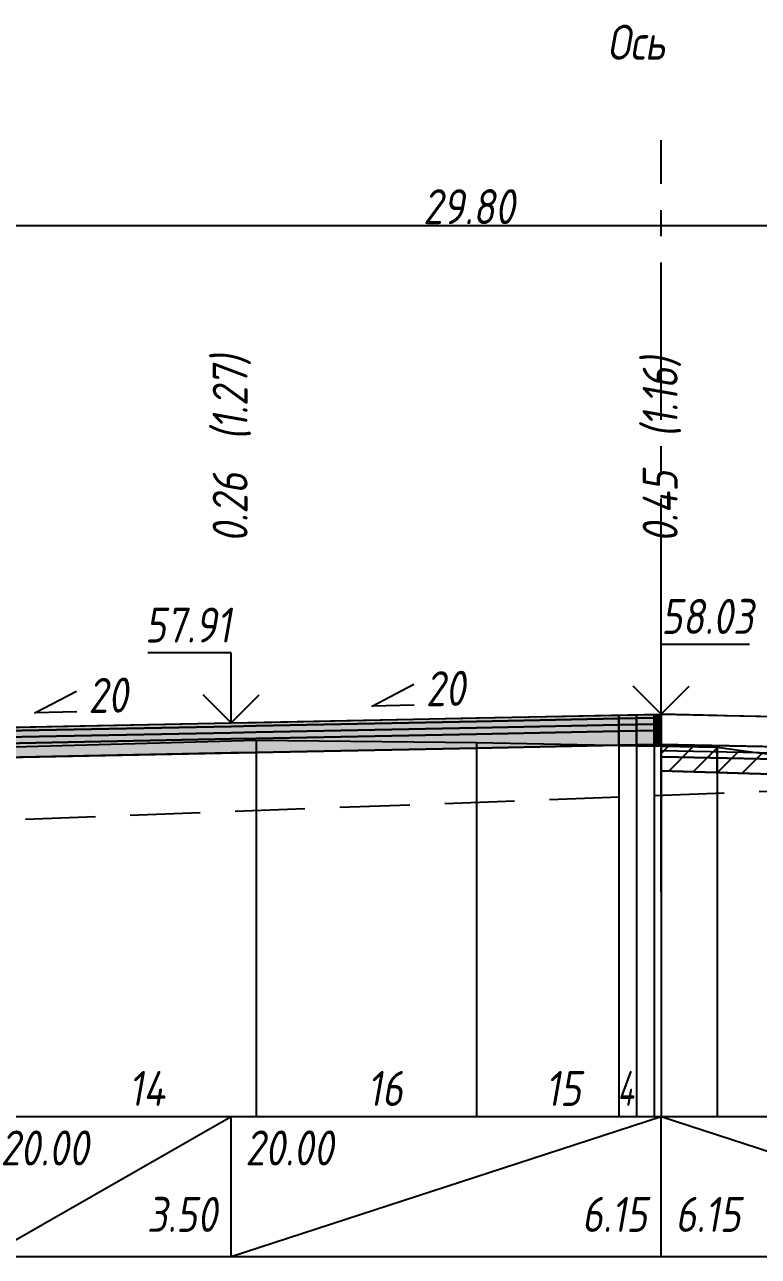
# Model space of a CAD drawing. Extents: x -717 to 1451, y -133302 to 233.
# Drawn here: x -240.1 to -187.7, y -75170.7 to -75082.7 of the extents above; entities that cross this region are included whole.
import ezdxf
from ezdxf.enums import TextEntityAlignment as Align

# ---------------------------------------------------------------- set-up
doc = ezdxf.new("R2010")
doc.units = 0
doc.linetypes.add('осевая2', pattern=[1.125, 0.75, -0.125, 0.125, -0.125])
doc.linetypes.add('штриховая', pattern=[0.75, 0.5, -0.25])
for name, color, linetype in [('Интерполированный поперечник', 2, 'Continuous'), ('Код_514', 1, 'Continuous'), ('Контур_0', 7, 'Continuous'), ('Контур_2521', 7, 'Continuous'), ('Контур_2660', 7, 'Continuous'), ('Контур_400', 7, 'Continuous'), ('Контур_508', 7, 'Continuous'), ('Контур_512', 7, 'Continuous'), ('Контур_513', 7, 'Continuous'), ('Красный поперечник', 1, 'Continuous'), ('Объём_2501', 7, 'Continuous'), ('Объём_2650', 7, 'Continuous'), ('Объём_2660', 7, 'Continuous'), ('Объём_2753', 7, 'Continuous'), ('Ось', 1, 'осевая2'), ('Откосы', 7, 'Continuous'), ('Отметки покрытия', 7, 'Continuous'), ('Рабочие отметки', 7, 'Continuous'), ('Рабочие отметки доп.', 7, 'Continuous'), ('Слои выравнивания', 7, 'Continuous'), ('Таблица', 7, 'Continuous'), ('Уклоны проезжей части', 7, 'Continuous'), ('Черный поперечник', 3, 'Continuous')]:
    doc.layers.add(name, color=color, linetype=linetype)
for name, color, linetype, true_color in [('Контур_2540', 2, 'Continuous', 0xffff00), ('Контур_2570', 7, 'Continuous', 0x80ff00), ('Контур_2725', 7, 'Continuous', 0x323232), ('Контур_2760', 7, 'Continuous', 0x323232), ('Контур_2761', 7, 'Continuous', 0x323232), ('Контур_2762', 7, 'Continuous', 0x323232), ('Контур_2763', 7, 'Continuous', 0x323232), ('Контур_2764', 7, 'Continuous', 0x323232), ('Контур_2765', 7, 'Continuous', 0x323232), ('Контур_402', 7, 'Continuous', 0xff6464), ('Объём_2500', 7, 'Continuous', 0xc0c0c0), ('Объём_2520', 7, 'Continuous', 0x80ffff), ('Объём_2540', 2, 'Continuous', 0xffff00), ('Объём_2600', 7, 'Continuous', 0x808000), ('Объём_2746', 2, 'Continuous', 0xffff00)]:
    doc.layers.add(name, color=color, linetype=linetype, true_color=true_color)
doc.styles.get("Standard").update_dxf_attribs({"font": 'txt', "height": 2.5})
doc.styles.add('М', font='romand.shx', dxfattribs={"width": 0.8, "oblique": 10, "height": 2.5})
doc.dimstyles.get("Standard").update_dxf_attribs({"dimtxt": 0.18, "dimasz": 0.18, "dimexe": 0.18, "dimexo": 0.0625, "dimgap": 0.09, "dimtad": 0, "dimtih": 1, "dimtoh": 1, "dimdec": 4, "dimzin": 0, "dimdsep": 46, "dimtxsty": 'Standard', "dimcen": 0.09, "dimadec": 0, "dimazin": 0, "dimtfac": 1, "dimtdec": 4, "dimtofl": 0, "dimtmove": 0, "dimatfit": 3, "dimfxl": 1, "dimtolj": 1, "dimtzin": 0, "dimarcsym": 0})

# ---------------------------------------------------------------- blocks, each defined once
blk = doc.blocks.new('_Oblique')
at = {"color": 0, "linetype": 'ByBlock', "lineweight": -2}
blk.add_line((-0.5, -0.5), (0.5, 0.5), dxfattribs=at)
blk = doc.blocks.new('*D3102')
at = {"color": 0, "lineweight": -2, "transparency": 16777216}
for p, q in [((-282.863, -75134.069), (-282.863, -75096.836)), ((-282.863, -75097.016), (-133.863, -75097.016)), ((-133.863, -75133.369), (-133.863, -75096.836))]:
    blk.add_line(p, q, dxfattribs=at)
at = {"layer": 'Defpoints', "color": 0, "transparency": 16777216}
for p in [(-133.863, -75097.016), (-133.863, -75133.431), (-282.863, -75134.131)]:
    blk.add_point(p, dxfattribs=at)
at = {"color": 0, "lineweight": -2, "transparency": 16777216, "rotation": 180}
blk.add_blockref('_Oblique', (-282.863, -75097.016), dxfattribs=at)
at = {"color": 0, "lineweight": -2, "transparency": 16777216}
blk.add_blockref('_Oblique', (-133.863, -75097.016), dxfattribs=at)
at = {"color": 0, "transparency": 16777216, "insert": (-208.363, -75095.676), "char_height": 2.5, "width": 0.93, "attachment_point": 5, "style": 'М'}
blk.add_mtext('\\A1;29.80', dxfattribs=at)

msp = doc.modelspace()

# ---------------------------------------------------------------- hatches: boundary and pattern name
at = {"layer": 'Объём_2600'}
h = msp.add_hatch(dxfattribs=at)
h.set_pattern_fill('ANSI31', color=6, scale=0.4)
h.set_pattern_definition([(45, (-398.8762, 14.3014), (-0.898025612, 0.898025612), [])])
h.paths.add_polyline_path([(-183.036, -75135.894), (-179.187, -75136.466), (-194.613, -75136.004), (-194.613, -75134.224), (-190.604, -75134.302), (-187.504, -75134.734), (-183.036, -75135.144)])
at = {"layer": 'Слои выравнивания'}
for color, points in [(2, [(-265.147, -75133.364), (-262.863, -75133.319), (-257.361, -75133.209), (-242.863, -75132.919), (-225.363, -75132.569), (-223.57, -75132.533), (-207.815, -75132.218), (-197.649, -75132.014), (-197.649, -75132.264), (-207.815, -75132.468), (-223.57, -75132.783), (-225.363, -75132.819), (-242.863, -75133.169), (-257.361, -75133.459), (-262.863, -75133.569), (-265.147, -75133.614)]), (3, [(-265.147, -75133.614), (-262.863, -75133.569), (-257.361, -75133.459), (-242.863, -75133.169), (-225.363, -75132.819), (-223.57, -75132.783), (-207.815, -75132.468), (-197.649, -75132.264), (-197.649, -75132.714), (-207.815, -75132.918), (-223.57, -75133.233), (-225.363, -75133.269), (-242.863, -75133.619), (-257.361, -75133.909), (-262.863, -75134.019), (-265.147, -75134.064)]), (4, [(-265.147, -75134.064), (-262.863, -75134.019), (-257.361, -75133.909), (-242.863, -75133.619), (-225.363, -75133.269), (-223.57, -75133.233), (-207.815, -75132.918), (-197.649, -75132.714), (-197.649, -75133.164), (-207.815, -75133.368), (-223.57, -75133.683), (-225.363, -75133.719), (-242.863, -75134.069), (-257.361, -75134.359), (-262.863, -75134.469), (-265.147, -75134.514)]), (2, [(-197.649, -75132.014), (-196.384, -75131.989), (-196.384, -75132.239), (-197.649, -75132.264)]), (3, [(-197.649, -75132.264), (-196.384, -75132.239), (-196.384, -75132.689), (-197.649, -75132.714)]), (4, [(-197.649, -75132.714), (-196.384, -75132.689), (-196.384, -75133.139), (-197.649, -75133.164)]), (2, [(-196.384, -75131.989), (-195.118, -75131.964), (-195.118, -75132.214), (-196.384, -75132.239)]), (3, [(-196.384, -75132.239), (-195.118, -75132.214), (-195.118, -75132.664), (-196.384, -75132.689)]), (4, [(-196.384, -75132.689), (-195.118, -75132.664), (-195.118, -75133.114), (-196.384, -75133.139)]), (2, [(-195.118, -75131.964), (-194.613, -75131.954), (-194.613, -75132.204), (-195.118, -75132.214)]), (3, [(-195.118, -75132.214), (-194.613, -75132.204), (-194.613, -75132.654), (-195.118, -75132.664)]), (4, [(-195.118, -75132.664), (-194.613, -75132.654), (-194.613, -75133.104), (-195.118, -75133.114)]), (5, [(-265.147, -75134.514), (-262.863, -75134.469), (-257.361, -75134.359), (-242.863, -75134.069), (-225.363, -75133.719), (-223.57, -75133.683), (-207.815, -75133.368), (-197.649, -75133.164), (-197.649, -75134.164), (-207.815, -75134.368), (-223.57, -75134.683), (-225.363, -75134.719), (-242.863, -75135.069), (-257.361, -75135.359), (-262.863, -75135.469), (-265.147, -75135.514)]), (5, [(-197.649, -75133.164), (-196.384, -75133.139), (-196.384, -75134.139), (-197.649, -75134.164)]), (5, [(-196.384, -75133.139), (-195.118, -75133.114), (-195.118, -75134.114), (-196.384, -75134.139)]), (5, [(-195.118, -75133.114), (-194.613, -75133.104), (-194.613, -75134.104), (-195.118, -75134.114)]), (7, [(-197.649, -75134.164), (-196.384, -75134.139), (-196.384, -75134.189), (-197.649, -75134.214)]), (7, [(-196.384, -75134.139), (-195.118, -75134.114), (-195.118, -75134.164), (-196.384, -75134.189)]), (6, [(-196.384, -75134.189), (-195.118, -75134.164), (-195.118, -75134.214), (-196.384, -75134.239)]), (7, [(-195.118, -75134.114), (-194.613, -75134.104), (-194.613, -75134.154), (-195.118, -75134.164)]), (6, [(-195.118, -75134.164), (-194.613, -75134.154), (-194.613, -75134.224), (-195.118, -75134.214)])]:
    msp.add_hatch(color=color, dxfattribs=at).paths.add_polyline_path(points)

# ---------------------------------------------------------------- linework, layer by layer
at = {"layer": 'Интерполированный поперечник', "linetype": 'штриховая', "ltscale": 10, "flags": 128}
msp.add_lwpolyline([(-292.537, -75141.4), (-173.893, -75136.973)], dxfattribs=at)
at = {"layer": 'Код_514'}
for p, q in [((-242.863, -75170.699), (-225.363, -75160.699)), ((-225.363, -75170.699), (-225.363, -75160.699)), ((-225.363, -75170.699), (-194.613, -75160.699)), ((-194.613, -75170.699), (-194.613, -75160.699)), ((-194.613, -75160.699), (-163.863, -75170.699))]:
    msp.add_line(p, q, dxfattribs=at)
at = {"layer": 'Контур_0', "color": 18, "true_color": 0x000000, "flags": 128}
for points in [[(-163.863, -75132.569), (-143.863, -75132.969), (-143.863, -75135.119), (-194.613, -75134.104), (-194.613, -75131.954), (-163.863, -75132.569), (-163.863, -75132.569)], [(-163.863, -75134.719), (-142.363, -75135.149), (-141.444, -75136.067), (-194.613, -75135.004), (-194.613, -75134.104), (-163.863, -75134.719), (-163.863, -75134.719)]]:
    msp.add_lwpolyline(points, dxfattribs=at)
at = {"layer": 'Контур_2521', "color": 18, "true_color": 0x000000, "flags": 128}
msp.add_lwpolyline([(-194.613, -75134.554), (-141.903, -75135.608)], dxfattribs=at)
at = {"layer": 'Контур_2540', "flags": 128}
msp.add_lwpolyline([(-194.613, -75136.004), (-194.613, -75135.004), (-129.455, -75136.307), (-126.861, -75138.036), (-194.613, -75136.004), (-194.613, -75136.004)], dxfattribs=at)
at = {"layer": 'Контур_2570', "flags": 128}
msp.add_lwpolyline([(-317.752, -75141.425), (-314.179, -75141.347), (-301.299, -75141.078), (-293.472, -75141.449), (-292.537, -75141.4), (-292.537, -75141.4), (-284.501, -75139.56), (-278.267, -75137.187), (-278.267, -75136.437), (-274.865, -75136.116), (-266.219, -75135.15), (-265.147, -75135.138), (-257.361, -75134.736), (-223.57, -75133.809), (-207.815, -75133.966), (-194.613, -75134.224), (-190.604, -75134.302), (-187.504, -75134.734)], dxfattribs=at)
at = {"layer": 'Контур_2660', "flags": 128}
msp.add_lwpolyline([(-194.613, -75136.004), (-126.861, -75138.036)], dxfattribs=at)
at = {"layer": 'Контур_2725', "flags": 128}
msp.add_lwpolyline([(-265.147, -75135.514), (-262.863, -75135.469), (-257.361, -75135.359), (-242.863, -75135.069), (-225.363, -75134.719), (-223.57, -75134.683), (-207.815, -75134.368), (-197.649, -75134.164), (-197.649, -75134.214), (-196.384, -75134.189), (-196.384, -75134.239), (-195.118, -75134.214), (-194.613, -75134.224)], dxfattribs=at)
at = {"layer": 'Контур_2760', "flags": 128}
msp.add_lwpolyline([(-265.147, -75133.364), (-262.863, -75133.319), (-257.361, -75133.209), (-242.863, -75132.919), (-225.363, -75132.569), (-223.57, -75132.533), (-207.815, -75132.218), (-197.649, -75132.014), (-196.384, -75131.989), (-195.118, -75131.964), (-194.613, -75131.954)], dxfattribs=at)
at = {"layer": 'Контур_2761', "flags": 128}
msp.add_lwpolyline([(-265.147, -75133.614), (-262.863, -75133.569), (-257.361, -75133.459), (-242.863, -75133.169), (-225.363, -75132.819), (-223.57, -75132.783), (-207.815, -75132.468), (-197.649, -75132.264), (-196.384, -75132.239), (-195.118, -75132.214), (-194.613, -75132.204)], dxfattribs=at)
at = {"layer": 'Контур_2762', "flags": 128}
msp.add_lwpolyline([(-265.147, -75134.064), (-262.863, -75134.019), (-257.361, -75133.909), (-242.863, -75133.619), (-225.363, -75133.269), (-223.57, -75133.233), (-207.815, -75132.918), (-197.649, -75132.714), (-196.384, -75132.689), (-195.118, -75132.664), (-194.613, -75132.654)], dxfattribs=at)
at = {"layer": 'Контур_2763', "flags": 128}
msp.add_lwpolyline([(-265.147, -75134.514), (-262.863, -75134.469), (-257.361, -75134.359), (-242.863, -75134.069), (-225.363, -75133.719), (-223.57, -75133.683), (-207.815, -75133.368), (-197.649, -75133.164), (-196.384, -75133.139), (-195.118, -75133.114), (-194.613, -75133.104)], dxfattribs=at)
at = {"layer": 'Контур_2764', "flags": 128}
msp.add_lwpolyline([(-197.649, -75134.164), (-196.384, -75134.139), (-195.118, -75134.114), (-194.613, -75134.104)], dxfattribs=at)
at = {"layer": 'Контур_2765', "flags": 128}
msp.add_lwpolyline([(-196.384, -75134.189), (-195.118, -75134.164), (-194.613, -75134.154)], dxfattribs=at)
at = {"layer": 'Контур_400', "flags": 128}
for points in [[(-265.363, -75133.369), (-262.863, -75133.319), (-262.863, -75133.319), (-242.863, -75132.919), (-242.863, -75132.919), (-242.863, -75132.919), (-242.863, -75132.919), (-225.363, -75132.569), (-194.613, -75131.954)], [(-194.613, -75131.954), (-163.863, -75132.569), (-146.363, -75132.919), (-146.363, -75132.919), (-146.363, -75132.919), (-146.363, -75132.919), (-146.363, -75132.919), (-146.363, -75132.919), (-143.863, -75132.969)]]:
    msp.add_lwpolyline(points, dxfattribs=at)
at = {"layer": 'Контур_402', "flags": 128}
msp.add_lwpolyline([(-290.06, -75138.867), (-265.147, -75138.12), (-265.147, -75135.514), (-197.649, -75134.164), (-197.649, -75134.214), (-196.384, -75134.189), (-196.384, -75134.239), (-195.118, -75134.214), (-194.613, -75134.224), (-194.613, -75136.004), (-126.861, -75138.036)], dxfattribs=at)
at = {"layer": 'Контур_508', "flags": 128}
msp.add_lwpolyline([(-292.752, -75140.661), (-290.06, -75138.867), (-265.147, -75138.12), (-265.147, -75135.514), (-197.649, -75134.164), (-197.649, -75134.214), (-196.384, -75134.189), (-196.384, -75134.239), (-195.118, -75134.214), (-194.613, -75134.224), (-194.613, -75136.004), (-126.861, -75138.036), (-126.861, -75135.04), (-125.638, -75134.224)], dxfattribs=at)
at = {"layer": 'Контур_512', "flags": 128}
msp.add_lwpolyline([(-194.613, -75136.004), (-126.861, -75138.036), (-126.861, -75135.04), (-125.638, -75134.224)], dxfattribs=at)
at = {"layer": 'Контур_513', "flags": 128}
msp.add_lwpolyline([(-292.752, -75140.661), (-290.06, -75138.867), (-265.147, -75138.12), (-265.147, -75135.514), (-197.649, -75134.164), (-197.649, -75134.214), (-196.384, -75134.189), (-196.384, -75134.239), (-195.118, -75134.214), (-194.613, -75134.224), (-194.613, -75136.004), (-126.861, -75138.036), (-126.861, -75135.04), (-125.638, -75134.224)], dxfattribs=at)
at = {"layer": 'Красный поперечник'}
for p, q in [((-242.863, -75132.919), (-225.363, -75132.569)), ((-225.363, -75132.569), (-194.613, -75131.954)), ((-194.613, -75131.954), (-163.863, -75132.569)), ((-194.613, -75136.004), (-194.613, -75160.699))]:
    msp.add_line(p, q, dxfattribs=at)
at = {"layer": 'Объём_2500', "color": 18, "true_color": 0x000000, "flags": 128}
msp.add_lwpolyline([(-163.863, -75132.569), (-143.863, -75132.969), (-143.863, -75135.119), (-194.613, -75134.104), (-194.613, -75131.954), (-163.863, -75132.569), (-163.863, -75132.569)], dxfattribs=at)
at = {"layer": 'Объём_2501', "flags": 128}
for points in [[(-265.363, -75133.369), (-262.863, -75133.319), (-262.863, -75133.319), (-242.863, -75132.919), (-242.863, -75132.919), (-242.863, -75132.919), (-242.863, -75132.919), (-225.363, -75132.569), (-194.613, -75131.954)], [(-194.613, -75131.954), (-163.863, -75132.569), (-146.363, -75132.919), (-146.363, -75132.919), (-146.363, -75132.919), (-146.363, -75132.919), (-146.363, -75132.919), (-146.363, -75132.919), (-143.863, -75132.969)]]:
    msp.add_lwpolyline(points, dxfattribs=at)
at = {"layer": 'Объём_2520', "color": 250, "flags": 128}
msp.add_lwpolyline([(-163.863, -75134.719), (-142.363, -75135.149), (-141.444, -75136.067), (-194.613, -75135.004), (-194.613, -75134.104), (-163.863, -75134.719), (-163.863, -75134.719)], dxfattribs=at)
at = {"layer": 'Объём_2540', "flags": 128}
msp.add_lwpolyline([(-194.613, -75136.004), (-194.613, -75135.004), (-129.455, -75136.307), (-126.861, -75138.036), (-194.613, -75136.004), (-194.613, -75136.004)], dxfattribs=at)
at = {"layer": 'Объём_2650', "color": 6, "flags": 128}
msp.add_lwpolyline([(-183.036, -75135.894), (-179.187, -75136.466), (-194.613, -75136.004), (-194.613, -75134.224), (-190.604, -75134.302), (-187.504, -75134.734), (-183.036, -75135.144), (-183.036, -75135.894), (-183.036, -75135.894)], dxfattribs=at)
at = {"layer": 'Объём_2660', "flags": 128}
msp.add_lwpolyline([(-194.613, -75136.004), (-126.861, -75138.036)], dxfattribs=at)
at = {"layer": 'Объём_2746', "flags": 128}
msp.add_lwpolyline([(-183.036, -75135.894), (-179.187, -75136.466), (-190.604, -75136.124), (-190.604, -75134.302), (-187.504, -75134.734), (-183.036, -75135.144), (-183.036, -75135.894), (-183.036, -75135.894)], dxfattribs=at)
at = {"layer": 'Объём_2753', "flags": 128}
msp.add_lwpolyline([(-190.604, -75132.034), (-194.613, -75131.954)], dxfattribs=at)
at = {"layer": 'Ось', "ltscale": 15}
msp.add_line((-194.613, -75144.669), (-194.613, -75090.924), dxfattribs=at)
at = {"layer": 'Отметки покрытия', "color": 1}
for p, q in [((-194.613, -75131.954), (-194.613, -75126.954)), ((-194.613, -75126.954), (-188.313, -75126.954)), ((-225.363, -75127.569), (-231.313, -75127.569)), ((-225.363, -75132.569), (-225.363, -75127.569)), ((-194.613, -75131.954), (-196.613, -75129.954)), ((-194.613, -75131.954), (-192.613, -75129.954)), ((-225.363, -75132.569), (-227.363, -75130.569)), ((-225.363, -75132.569), (-223.363, -75130.569))]:
    msp.add_line(p, q, dxfattribs=at)
at = {"layer": 'Слои выравнивания'}
for p, q in [((-197.649, -75132.014), (-197.649, -75160.699)), ((-197.649, -75132.014), (-197.649, -75160.699)), ((-196.384, -75131.989), (-196.384, -75160.699)), ((-196.384, -75131.989), (-196.384, -75160.699)), ((-195.118, -75131.964), (-195.118, -75160.699)), ((-194.613, -75131.954), (-194.613, -75160.699))]:
    msp.add_line(p, q, dxfattribs=at)
at = {"layer": 'Слои выравнивания', "color": 2, "flags": 128}
for points in [[(-265.147, -75133.364), (-262.863, -75133.319), (-257.361, -75133.209), (-242.863, -75132.919), (-225.363, -75132.569), (-223.57, -75132.533), (-207.815, -75132.218), (-197.649, -75132.014), (-197.649, -75132.264), (-207.815, -75132.468), (-223.57, -75132.783), (-225.363, -75132.819), (-242.863, -75133.169), (-257.361, -75133.459), (-262.863, -75133.569), (-265.147, -75133.614)], [(-197.649, -75132.014), (-196.384, -75131.989), (-196.384, -75132.239), (-197.649, -75132.264)], [(-197.649, -75132.014), (-197.649, -75132.264)], [(-196.384, -75131.989), (-195.118, -75131.964), (-195.118, -75132.214), (-196.384, -75132.239)], [(-196.384, -75131.989), (-196.384, -75132.239)], [(-195.118, -75131.964), (-194.613, -75131.954), (-194.613, -75132.204), (-195.118, -75132.214)]]:
    msp.add_lwpolyline(points, close=True, dxfattribs=at)
at = {"layer": 'Слои выравнивания', "color": 3, "flags": 128}
for points in [[(-265.147, -75133.614), (-262.863, -75133.569), (-257.361, -75133.459), (-242.863, -75133.169), (-225.363, -75132.819), (-223.57, -75132.783), (-207.815, -75132.468), (-197.649, -75132.264), (-197.649, -75132.714), (-207.815, -75132.918), (-223.57, -75133.233), (-225.363, -75133.269), (-242.863, -75133.619), (-257.361, -75133.909), (-262.863, -75134.019), (-265.147, -75134.064)], [(-197.649, -75132.264), (-196.384, -75132.239), (-196.384, -75132.689), (-197.649, -75132.714)], [(-197.649, -75132.264), (-197.649, -75132.714)], [(-196.384, -75132.239), (-195.118, -75132.214), (-195.118, -75132.664), (-196.384, -75132.689)], [(-196.384, -75132.239), (-196.384, -75132.689)], [(-195.118, -75132.214), (-194.613, -75132.204), (-194.613, -75132.654), (-195.118, -75132.664)]]:
    msp.add_lwpolyline(points, close=True, dxfattribs=at)
at = {"layer": 'Слои выравнивания', "color": 4, "flags": 128}
for points in [[(-265.147, -75134.064), (-262.863, -75134.019), (-257.361, -75133.909), (-242.863, -75133.619), (-225.363, -75133.269), (-223.57, -75133.233), (-207.815, -75132.918), (-197.649, -75132.714), (-197.649, -75133.164), (-207.815, -75133.368), (-223.57, -75133.683), (-225.363, -75133.719), (-242.863, -75134.069), (-257.361, -75134.359), (-262.863, -75134.469), (-265.147, -75134.514)], [(-197.649, -75132.714), (-196.384, -75132.689), (-196.384, -75133.139), (-197.649, -75133.164)], [(-197.649, -75132.714), (-197.649, -75133.164)], [(-196.384, -75132.689), (-195.118, -75132.664), (-195.118, -75133.114), (-196.384, -75133.139)], [(-196.384, -75132.689), (-196.384, -75133.139)], [(-195.118, -75132.664), (-194.613, -75132.654), (-194.613, -75133.104), (-195.118, -75133.114)]]:
    msp.add_lwpolyline(points, close=True, dxfattribs=at)
at = {"layer": 'Слои выравнивания', "color": 5, "flags": 128}
for points in [[(-265.147, -75134.514), (-262.863, -75134.469), (-257.361, -75134.359), (-242.863, -75134.069), (-225.363, -75133.719), (-223.57, -75133.683), (-207.815, -75133.368), (-197.649, -75133.164), (-197.649, -75134.164), (-207.815, -75134.368), (-223.57, -75134.683), (-225.363, -75134.719), (-242.863, -75135.069), (-257.361, -75135.359), (-262.863, -75135.469), (-265.147, -75135.514)], [(-197.649, -75133.164), (-196.384, -75133.139), (-196.384, -75134.139), (-197.649, -75134.164)], [(-197.649, -75133.164), (-197.649, -75134.164)], [(-196.384, -75133.139), (-195.118, -75133.114), (-195.118, -75134.114), (-196.384, -75134.139)], [(-196.384, -75133.139), (-196.384, -75134.139)], [(-195.118, -75133.114), (-194.613, -75133.104), (-194.613, -75134.104), (-195.118, -75134.114)]]:
    msp.add_lwpolyline(points, close=True, dxfattribs=at)
at = {"layer": 'Слои выравнивания', "color": 7, "flags": 128}
for points in [[(-197.649, -75134.164), (-196.384, -75134.139), (-196.384, -75134.189), (-197.649, -75134.214)], [(-196.384, -75134.139), (-195.118, -75134.114), (-195.118, -75134.164), (-196.384, -75134.189)], [(-196.384, -75134.139), (-196.384, -75134.189)], [(-195.118, -75134.114), (-194.613, -75134.104), (-194.613, -75134.154), (-195.118, -75134.164)]]:
    msp.add_lwpolyline(points, close=True, dxfattribs=at)
at = {"layer": 'Слои выравнивания', "color": 6, "flags": 128}
for points in [[(-196.384, -75134.189), (-195.118, -75134.164), (-195.118, -75134.214), (-196.384, -75134.239)], [(-195.118, -75134.164), (-194.613, -75134.154), (-194.613, -75134.224), (-195.118, -75134.214)]]:
    msp.add_lwpolyline(points, close=True, dxfattribs=at)
at = {"layer": 'Таблица'}
for p, q in [((-317.752, -75160.699), (-100.638, -75160.699)), ((-317.752, -75170.699), (-100.638, -75170.699))]:
    msp.add_line(p, q, dxfattribs=at)
at = {"layer": 'Уклоны проезжей части', "color": 1, "flags": 128}
for points in [[(-212.279, -75131.308), (-215.278, -75131.368), (-212.309, -75129.809)], [(-236.404, -75131.791), (-239.403, -75131.851), (-236.434, -75130.291)]]:
    msp.add_lwpolyline(points, dxfattribs=at)
at = {"layer": 'Черный поперечник', "color": 7}
for p, q in [((-223.57, -75133.809), (-223.57, -75160.699)), ((-207.815, -75133.966), (-207.815, -75160.699)), ((-194.613, -75134.224), (-194.613, -75160.699)), ((-190.604, -75134.302), (-190.604, -75160.699))]:
    msp.add_line(p, q, dxfattribs=at)
at = {"layer": 'Черный поперечник', "flags": 128}
msp.add_lwpolyline([(-317.752, -75140.675), (-314.179, -75140.597), (-301.299, -75140.328), (-293.472, -75140.699), (-292.537, -75140.65), (-284.501, -75138.81), (-278.267, -75136.437), (-274.865, -75136.116), (-266.219, -75135.15), (-265.147, -75135.138), (-257.361, -75134.736), (-223.57, -75133.809), (-207.815, -75133.966), (-194.613, -75134.224), (-190.604, -75134.302), (-187.504, -75134.734)], dxfattribs=at)

# ---------------------------------------------------------------- texts
at = {"layer": 'Код_514', "style": 'М', "oblique": 10, "width": 0.8}
for p in [(-241.863, -75161.699), (-224.363, -75161.699)]:
    msp.add_text('20.00', height=2.5, dxfattribs=at).set_placement(p, align=Align.TOP_LEFT)
for s, p in [('3.50', (-226.363, -75169.699)), ('6.15', (-195.613, -75169.699))]:
    msp.add_text(s, height=2.5, dxfattribs=at).set_placement(p, align=Align.BOTTOM_RIGHT)
msp.add_text('6.15', height=2.5, dxfattribs=at).set_placement((-193.613, -75169.699), align=Align.BOTTOM_LEFT)
at = {"layer": 'Ось', "ltscale": 15, "style": 'М', "oblique": 10, "width": 0.8}
msp.add_text('Ось ', height=2.5, dxfattribs=at).set_placement((-195.737, -75085.924), align=Align.BOTTOM_CENTER)
at = {"layer": 'Откосы', "color": 1, "style": 'М', "oblique": 10, "width": 0.8}
for p in [(-210.008, -75132.118), (-234.133, -75132.6)]:
    msp.add_text('20', height=2.5, rotation=1.14576, dxfattribs=at).set_placement(p, align=Align.BOTTOM_CENTER)
at = {"layer": 'Отметки покрытия', "color": 1, "style": 'М', "oblique": 10, "width": 0.8}
msp.add_text('58.03', height=2.5, dxfattribs=at).set_placement((-194.613, -75126.961), align=Align.BOTTOM_LEFT)
msp.add_text('57.91', height=2.5, dxfattribs=at).set_placement((-225.363, -75127.576), align=Align.BOTTOM_RIGHT)
at = {"layer": 'Рабочие отметки', "color": 1, "style": 'М', "oblique": 10, "width": 0.8}
for s, p in [('0.26', (-225.441, -75119.669)), ('0.45', (-194.691, -75119.669))]:
    msp.add_text(s, height=2.5, rotation=90, dxfattribs=at).set_placement(p, align=Align.MIDDLE_LEFT)
at = {"layer": 'Рабочие отметки доп.', "color": 1, "style": 'М', "oblique": 10, "width": 0.8}
for s, p in [('(1.27)', (-225.441, -75112.369)), ('(1.16)', (-194.691, -75112.169))]:
    msp.add_text(s, height=2.5, rotation=90, dxfattribs=at).set_placement(p, align=Align.MIDDLE_LEFT)
at = {"layer": 'Слои выравнивания', "style": 'М', "oblique": 10}
for s, width, p in [('14', 0.8, (-231.398, -75160.699)), ('16', 0.8, (-214.36, -75160.699)), ('15', 0.8, (-201.62, -75160.699)), ('4', 0.6, (-197.175, -75160.699))]:
    msp.add_text(s, height=2.5, dxfattribs=dict(at, width=width)).set_placement(p, align=Align.BOTTOM_CENTER)

# ---------------------------------------------------------------- dimensions: what is measured, and where the dimension line sits
at = {"color": 5}
dim = msp.add_linear_dim(base=(-133.863, -75097.016), p1=(-282.863, -75134.131), p2=(-133.863, -75133.431), angle=180, dimstyle='Standard', override={"dimtxt": 2.5, "dimasz": 1, "dimtad": 1, "dimdec": 2, "dimlfac": 0.2, "dimtxsty": 'М', "dimblk1": 'Oblique', "dimblk2": 'Oblique', "dimsah": 1}, dxfattribs=at)
dim.commit()
dim.dimension.update_dxf_attribs({"geometry": '*D3102', "text_midpoint": (-208.363, -75095.676)})

doc.saveas('drawing.dxf')
